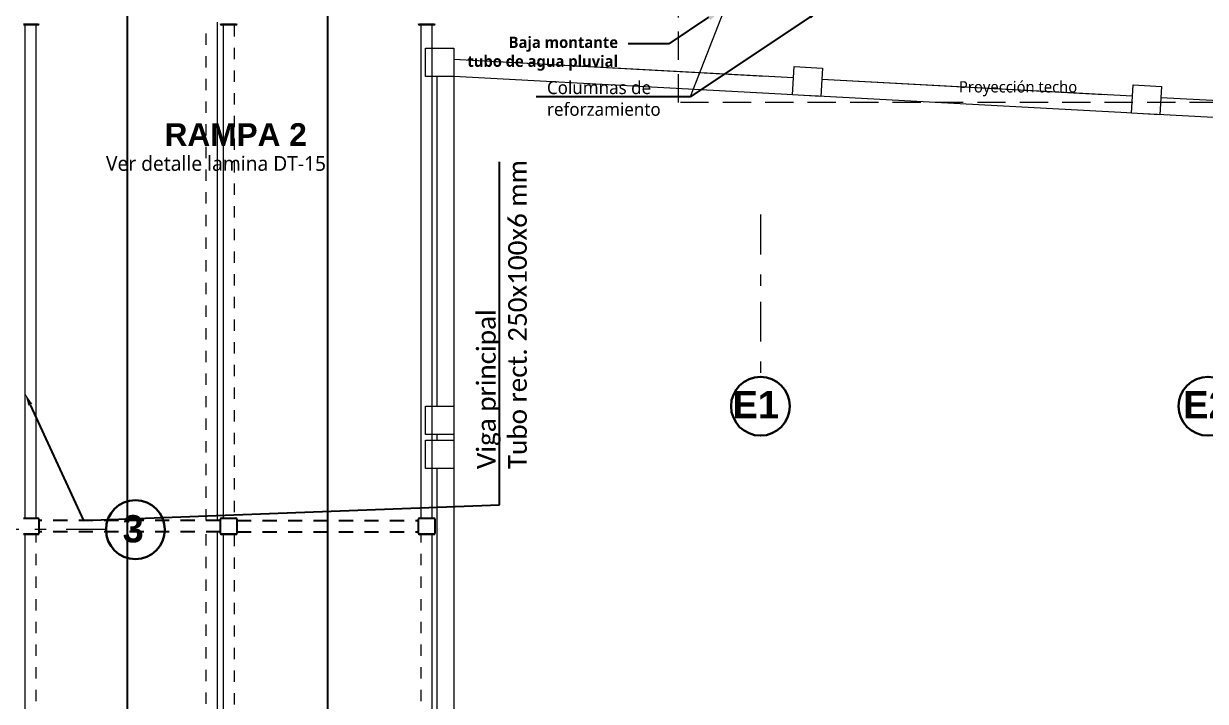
# Model space of a CAD drawing. Header units: metres. Extents: x 28 to 148, y 23 to 113.
# Drawn here: x 86.88 to 97.32, y 33.01 to 38.99 of the extents above; entities that cross this region are included whole.
import ezdxf
from ezdxf import colors
from ezdxf.entities.mleader import LeaderData, LeaderLine
from ezdxf.enums import TextEntityAlignment as Align
from ezdxf.math import Vec2, Vec3

# ---------------------------------------------------------------- set-up
doc = ezdxf.new("R2010")
doc.units = ezdxf.units.M
doc.set_wipeout_variables(frame=1)
for name, pattern in [('DASHED2', [0.375, 0.25, -0.125]), ('Dot & Dashed', [0.670278, 0.352778, -0.176389, 0, -0.141111]), ('HIDDEN2', [0.1875, 0.125, -0.0625])]:
    doc.linetypes.add(name, pattern=pattern)
for name, color, linetype, lineweight in [('Cotas varias El', 253, 'Continuous', 13), ('GRAFO 0 BLANCO', 7, 'Continuous', 0), ('GRAFO 4', 7, 'Continuous', 30), ('GRAFO00', 7, 'Continuous', 0), ('Letras El', 9, 'Continuous', 5), ('letras sr', 7, 'Continuous', 5), ('MK-DIRECTRICES', 7, 'Continuous', 9), ('MK-LINEAS GENERALES', 7, 'Continuous', 0), ('proyecciones', 1, 'DASHED2', 5)]:
    doc.layers.add(name, color=color, linetype=linetype, lineweight=lineweight)
doc.layers.add('Proyección de Vigueta de metal', color=40, linetype='HIDDEN2')
doc.styles.add('DIRECTRICES NOMBRES', font='calibril.ttf')
doc.styles.add('Generales', font='trebuc.ttf', dxfattribs={"height": 0.1})
doc.styles.add('GENERATED_STYLE_1', font='arialbd.ttf')
doc.styles.get("Standard").update_dxf_attribs({"font": 'arial.ttf'})
doc.styles.add('TURBO_BASS', font='swisseb.ttf')

msp = doc.modelspace()

# ---------------------------------------------------------------- linework, layer by layer
at = {"layer": 'Cotas varias El', "linetype": 'Dot & Dashed'}
for p, q in [((93.391, 37.306), (93.391, 35.873)), ((87.607, 34.523), (86.614, 34.523))]:
    msp.add_line(p, q, dxfattribs=at)
at = {"layer": 'GRAFO 0 BLANCO', "color": 7, "linetype": 'Continuous', "flags": 128}
for points in [[(93.434, 38.525), (90.68, 38.674)], [(93.683, 38.512), (93.683, 38.512)], [(96.429, 38.363), (93.933, 38.498)]]:
    msp.add_lwpolyline(points, dxfattribs=at)
at = {"layer": 'GRAFO 4', "linetype": 'Continuous'}
for centre in [(93.391, 35.613), (97.346, 35.613), (87.867, 34.523)]:
    msp.add_circle(centre, 0.26, dxfattribs=at)
at = {"layer": 'Letras El'}
msp.add_lwpolyline([(93.186, 39.411), (92.77, 38.346)], dxfattribs=at)
at = {"layer": 'MK-LINEAS GENERALES', "color": 7, "linetype": 'Continuous'}
for p, q in [((87.004, 38.985), (86.879, 38.985)), ((87.004, 38.978), (86.879, 38.978)), ((86.891, 34.628), (86.891, 38.978)), ((86.991, 34.628), (86.991, 38.978)), ((88.591, 34.603), (88.591, 39.003)), ((88.754, 38.985), (88.629, 38.985)), ((88.754, 38.978), (88.629, 38.978)), ((88.641, 38.978), (88.641, 34.628)), ((90.504, 38.985), (90.379, 38.985)), ((90.504, 38.978), (90.379, 38.978)), ((86.879, 34.628), (87.004, 34.628)), ((86.879, 34.622), (87.004, 34.622)), ((87.01, 34.616), (87.01, 34.491)), ((87.016, 34.616), (87.016, 34.491)), ((88.616, 34.491), (88.616, 34.616)), ((88.623, 34.491), (88.623, 34.616)), ((88.629, 34.628), (88.754, 34.628)), ((88.629, 34.622), (88.754, 34.622)), ((88.76, 34.616), (88.76, 34.491)), ((88.766, 34.616), (88.766, 34.491)), ((90.366, 34.491), (90.366, 34.616)), ((90.373, 34.491), (90.373, 34.616)), ((90.379, 34.628), (90.504, 34.628)), ((90.379, 34.622), (90.504, 34.622)), ((90.51, 34.616), (90.51, 34.491)), ((90.516, 34.616), (90.516, 34.491)), ((87.004, 34.485), (86.879, 34.485)), ((87.004, 34.478), (86.879, 34.478)), ((86.891, 31.008), (86.891, 34.478)), ((88.591, 30.984), (88.591, 34.503)), ((88.754, 34.485), (88.629, 34.485)), ((88.754, 34.478), (88.629, 34.478)), ((88.641, 34.478), (88.641, 30.984)), ((90.504, 34.485), (90.379, 34.485)), ((90.504, 34.478), (90.379, 34.478)), ((90.491, 31.008), (90.491, 34.478))]:
    msp.add_line(p, q, dxfattribs=at)
for centre, radius, start, end in [((87.004, 38.991), 0.0126, 270, 0), ((87.004, 38.991), 0.0063, 270, 0), ((88.629, 38.991), 0.0126, 180, 270), ((88.629, 38.991), 0.0063, 180, 270), ((88.754, 38.991), 0.0126, 270, 0), ((88.754, 38.991), 0.0063, 270, 0), ((90.379, 38.991), 0.0126, 180, 270), ((90.379, 38.991), 0.0063, 180, 270), ((90.504, 38.991), 0.0126, 270, 0), ((90.504, 38.991), 0.0063, 270, 0), ((87.004, 34.616), 0.0126, 0, 90), ((87.004, 34.616), 0.0063, 0, 90), ((88.629, 34.616), 0.0126, 90, 180), ((88.629, 34.616), 0.0063, 90, 180), ((88.754, 34.616), 0.0126, 0, 90), ((88.754, 34.616), 0.0063, 0, 90), ((90.379, 34.616), 0.0126, 90, 180), ((90.379, 34.616), 0.0063, 90, 180), ((90.504, 34.616), 0.0126, 0, 90), ((90.504, 34.616), 0.0063, 0, 90), ((87.004, 34.491), 0.0126, 270, 0), ((87.004, 34.491), 0.0063, 270, 0), ((88.629, 34.491), 0.0126, 180, 270), ((88.629, 34.491), 0.0063, 180, 270), ((88.754, 34.491), 0.0126, 270, 0), ((88.754, 34.491), 0.0063, 270, 0), ((90.379, 34.491), 0.0126, 180, 270), ((90.379, 34.491), 0.0063, 180, 270), ((90.504, 34.491), 0.0126, 270, 0), ((90.504, 34.491), 0.0063, 270, 0)]:
    msp.add_arc(centre, radius, start, end, dxfattribs=at)
at = {"layer": 'proyecciones', "linetype": 'HIDDEN2', "ltscale": 0.5}
for p, q in [((88.491, 34.603), (88.491, 39.003)), ((88.741, 38.978), (88.741, 34.628)), ((86.991, 31.008), (86.991, 34.478)), ((88.491, 30.984), (88.491, 34.503)), ((88.741, 34.478), (88.741, 30.984)), ((90.391, 31.008), (90.391, 34.478))]:
    msp.add_line(p, q, dxfattribs=at)
at = {"layer": 'Proyección de Vigueta de metal'}
for p, q in [((88.616, 34.603), (87.016, 34.603)), ((88.766, 34.603), (90.366, 34.603)), ((88.616, 34.503), (87.016, 34.503)), ((88.766, 34.503), (90.366, 34.503))]:
    msp.add_line(p, q, dxfattribs=at)

# ---------------------------------------------------------------- texts
at = {"char_height": 0.24, "style": 'GENERATED_STYLE_1'}
for s, insert, attachment_point, rotation in [('E1', (93.554, 35.747), 3, 360), ('E2', (97.538, 35.746), 3, 360), ('3', (87.94, 34.407), 9, 0)]:
    msp.add_mtext(s, dxfattribs=dict(at, insert=insert, attachment_point=attachment_point, rotation=rotation))
at = {"layer": 'letras sr', "insert": (95.145, 38.483), "char_height": 0.115, "attachment_point": 1, "style": 'Generales'}
msp.add_mtext('{\\H0.86957x;Proyección techo} ', dxfattribs=at)

# ---------------------------------------------------------------- wipeouts: each hides what was drawn before it
at = {"linetype": 'Continuous'}
for points in [[(96.671, 38.2), (96.684, 38.45), (96.934, 38.436), (96.921, 38.187)], [(90.68, 35.064), (90.43, 35.064), (90.43, 35.314), (90.68, 35.314)]]:
    msp.add_wipeout(points, dxfattribs=at).dxf.layer = 'GRAFO 0 BLANCO'

# ---------------------------------------------------------------- next in the draw order: linework, layer by layer
at = {"layer": 'GRAFO 0 BLANCO', "linetype": 'Continuous'}
for p, q in [((99.675, 38.188), (96.929, 38.336)), ((90.53, 35.064), (90.53, 32.314))]:
    msp.add_line(p, q, dxfattribs=at)
at = {"layer": 'GRAFO 0 BLANCO', "color": 7, "linetype": 'Continuous'}
for points in [[(96.671, 38.2), (96.684, 38.45), (96.934, 38.436), (96.921, 38.187)], [(90.68, 35.064), (90.43, 35.064), (90.43, 35.314), (90.68, 35.314)]]:
    msp.add_lwpolyline(points, close=True, dxfattribs=at)

# ---------------------------------------------------------------- next in the draw order: wipeouts: each hides what was drawn before it
at = {"linetype": 'Continuous'}
for points in [[(90.68, 38.524), (90.43, 38.524), (90.43, 38.774), (90.68, 38.774)], [(93.675, 38.362), (93.689, 38.612), (93.938, 38.598), (93.925, 38.348)]]:
    msp.add_wipeout(points, dxfattribs=at).dxf.layer = 'GRAFO 0 BLANCO'

# ---------------------------------------------------------------- next in the draw order: linework, layer by layer
at = {"layer": 'GRAFO 0 BLANCO', "linetype": 'Continuous'}
for p, q in [((93.683, 38.512), (90.68, 38.674)), ((142.015, 35.751), (90.68, 38.524)), ((96.679, 38.35), (93.933, 38.498))]:
    msp.add_line(p, q, dxfattribs=at)
at = {"layer": 'GRAFO 0 BLANCO', "color": 7, "linetype": 'Continuous'}
for points in [[(90.68, 38.524), (90.43, 38.524), (90.43, 38.774), (90.68, 38.774)], [(93.675, 38.362), (93.689, 38.612), (93.938, 38.598), (93.925, 38.348)]]:
    msp.add_lwpolyline(points, close=True, dxfattribs=at)
at = {"layer": 'GRAFO00', "color": 252, "linetype": 'DASHED2', "lineweight": 0}
msp.add_lwpolyline([(92.666, 48.588), (133.808, 48.588), (133.808, 38.296), (92.666, 38.296)], close=True, dxfattribs=at)

# ---------------------------------------------------------------- next in the draw order: leaders
at = {"layer": 'letras sr', "linetype": 'Continuous'}
ml = msp.add_multileader_mtext('Standard', dxfattribs=at)
ml.set_content('{\\fTrebuchet MS|b1|i0|c0|p34;Baja montante\\Ptubo de agua pluvial}', color=256)
ml.set_leader_properties()
ml.build(insert=Vec2(0, 0))
ml.multileader.update_dxf_attribs({"dogleg_length": 0.36, "arrow_head_size": 0.18})
ctx = ml.context
ctx.base_point, ctx.char_height, ctx.arrow_head_size, ctx.landing_gap_size, ctx.plane_origin = Vec3(90.743, 38.812), 0.1, 0.18, 0.09, Vec3(92.489, 39.475)
ctx.text_align_type = 2
notes = []
notes.append((ctx, [(0, (1, 1, 0), (92.582, 38.812), (-1, 0), 0.36, [(0, [(93.082, 39.147)], 0, [])])]))
ctx.mtext.insert, ctx.mtext.width, ctx.mtext.alignment, ctx.mtext.flow_direction = Vec3(92.132, 38.876), 1.57101, 3, 5
at = {"layer": 'letras sr'}
ml = msp.add_multileader_mtext('Standard', dxfattribs=at)
ml.set_content('Columnas de reforzamiento', color=256, style='Generales')
ml.set_leader_properties()
ml.build(insert=Vec2(0, 0))
ml.multileader.update_dxf_attribs({"text_right_attachment_type": 6, "dogleg_length": 0.36, "arrow_head_size": 0.1})
ctx = ml.context
ctx.base_point, ctx.char_height, ctx.arrow_head_size, ctx.landing_gap_size, ctx.plane_origin = Vec3(91.414, 38.426), 0.115, 0.1, 0.09, Vec3(93.573, 38.605)
ctx.right_attachment = 6
notes.append((ctx, [(0, (1, 1, 0), (92.77, 38.346), (-1, 0), 0.183, [(0, [(93.911, 39.105)], 0, [])])]))
ctx.mtext.insert, ctx.mtext.width, ctx.mtext.flow_direction = Vec3(91.504, 38.484), 1.46918, 5
for ctx, leaders in notes:
    for number, flags, end, landing, length, lines in leaders:
        leader = LeaderData()
        leader.index, (leader.has_last_leader_line, leader.has_dogleg_vector, leader.attachment_direction) = number, flags
        leader.last_leader_point, leader.dogleg_vector, leader.dogleg_length = Vec3(end), Vec3(landing), length
        for number, points, colour, breaks in lines:
            line = LeaderLine()
            line.index, line.vertices, line.color, line.breaks = number, Vec3.list(points), colors.encode_raw_color(colour), breaks
            leader.lines.append(line)
        ctx.leaders.append(leader)

# ---------------------------------------------------------------- next in the draw order: wipeouts: each hides what was drawn before it
at = {"linetype": 'Continuous'}
msp.add_wipeout([(90.68, 35.364), (90.43, 35.364), (90.43, 35.614), (90.68, 35.614)], dxfattribs=at).dxf.layer = 'GRAFO 0 BLANCO'

# ---------------------------------------------------------------- next in the draw order: linework, layer by layer
at = {"layer": 'GRAFO 0 BLANCO', "linetype": 'Continuous'}
for p, q in [((90.53, 38.524), (90.53, 35.614)), ((90.68, 38.524), (90.68, 28.711)), ((90.68, 38.524), (90.68, 28.711)), ((90.53, 35.364), (90.53, 35.314))]:
    msp.add_line(p, q, dxfattribs=at)
at = {"layer": 'GRAFO 0 BLANCO', "color": 7, "linetype": 'Continuous'}
msp.add_lwpolyline([(90.68, 35.364), (90.43, 35.364), (90.43, 35.614), (90.68, 35.614)], close=True, dxfattribs=at)
at = {"layer": 'MK-LINEAS GENERALES', "color": 7, "linetype": 'Continuous'}
for p, q in [((90.391, 34.628), (90.391, 38.978)), ((90.491, 34.628), (90.491, 38.978))]:
    msp.add_line(p, q, dxfattribs=at)

# ---------------------------------------------------------------- next in the draw order: leaders
at = {"layer": 'MK-DIRECTRICES'}
ml = msp.add_multileader_mtext('Standard', dxfattribs=at)
ml.set_content('\\A1;Viga principal\\PTubo rect. 250x100x6 mm', color=256, style='DIRECTRICES NOMBRES')
ml.set_leader_properties(color=1)
ml.build(insert=Vec2(0, 0))
ml.multileader.update_dxf_attribs({"text_left_attachment_type": 6, "text_right_attachment_type": 6, "dogleg_length": 4, "arrow_head_size": 0.112})
ctx = ml.context
ctx.base_point, ctx.char_height, ctx.arrow_head_size, ctx.landing_gap_size, ctx.plane_origin, ctx.plane_x_axis, ctx.plane_y_axis = Vec3(91.084, 35.042), 0.165, 0.112, 0.015, Vec3(83.43, 37.004), Vec3(0, 1), Vec3(-1, 0)
ctx.left_attachment, ctx.right_attachment = 6, 6
notes = []
notes.append((ctx, [(0, (1, 1, 0), (91.084, 34.742), (0, 1), 0.3, [(1, [(86.891, 35.728), (87.407, 34.603)], 0, [])])]))
ctx.mtext.insert, ctx.mtext.text_direction, ctx.mtext.rotation, ctx.mtext.width, ctx.mtext.defined_height, ctx.mtext.flow_direction = Vec3(90.886, 35.057), Vec3(0, 1), 1.570796, 3.23936, 0.755, 5
ctx.mtext.has_bg_fill, ctx.mtext.bg_color, ctx.mtext.bg_scale_factor, ctx.mtext.bg_transparency, ctx.mtext.use_window_bg_color = 1, -1027028792, 1.5, 0, 1
for ctx, leaders in notes:
    for number, flags, end, landing, length, lines in leaders:
        leader = LeaderData()
        leader.index, (leader.has_last_leader_line, leader.has_dogleg_vector, leader.attachment_direction) = number, flags
        leader.last_leader_point, leader.dogleg_vector, leader.dogleg_length = Vec3(end), Vec3(landing), length
        for number, points, colour, breaks in lines:
            line = LeaderLine()
            line.index, line.vertices, line.color, line.breaks = number, Vec3.list(points), colors.encode_raw_color(colour), breaks
            leader.lines.append(line)
        ctx.leaders.append(leader)

# ---------------------------------------------------------------- next in the draw order: linework, layer by layer
for p, q in [((87.795, 44.281), (87.795, 31.083)), ((89.566, 30.058), (89.568, 44.281))]:
    msp.add_line(p, q)

# ---------------------------------------------------------------- next in the draw order: texts
at = {"layer": 'letras sr', "style": 'TURBO_BASS'}
msp.add_text('RAMPA 2', height=0.2, dxfattribs=at).set_placement((88.753, 37.912), align=Align.CENTER)
at = {"layer": 'letras sr', "insert": (87.607, 38.038), "char_height": 0.115, "attachment_point": 1, "style": 'Generales'}
msp.add_mtext('{\\H1.13043x; \\PVer detalle lamina DT-15}', dxfattribs=at)

doc.saveas('drawing.dxf')
